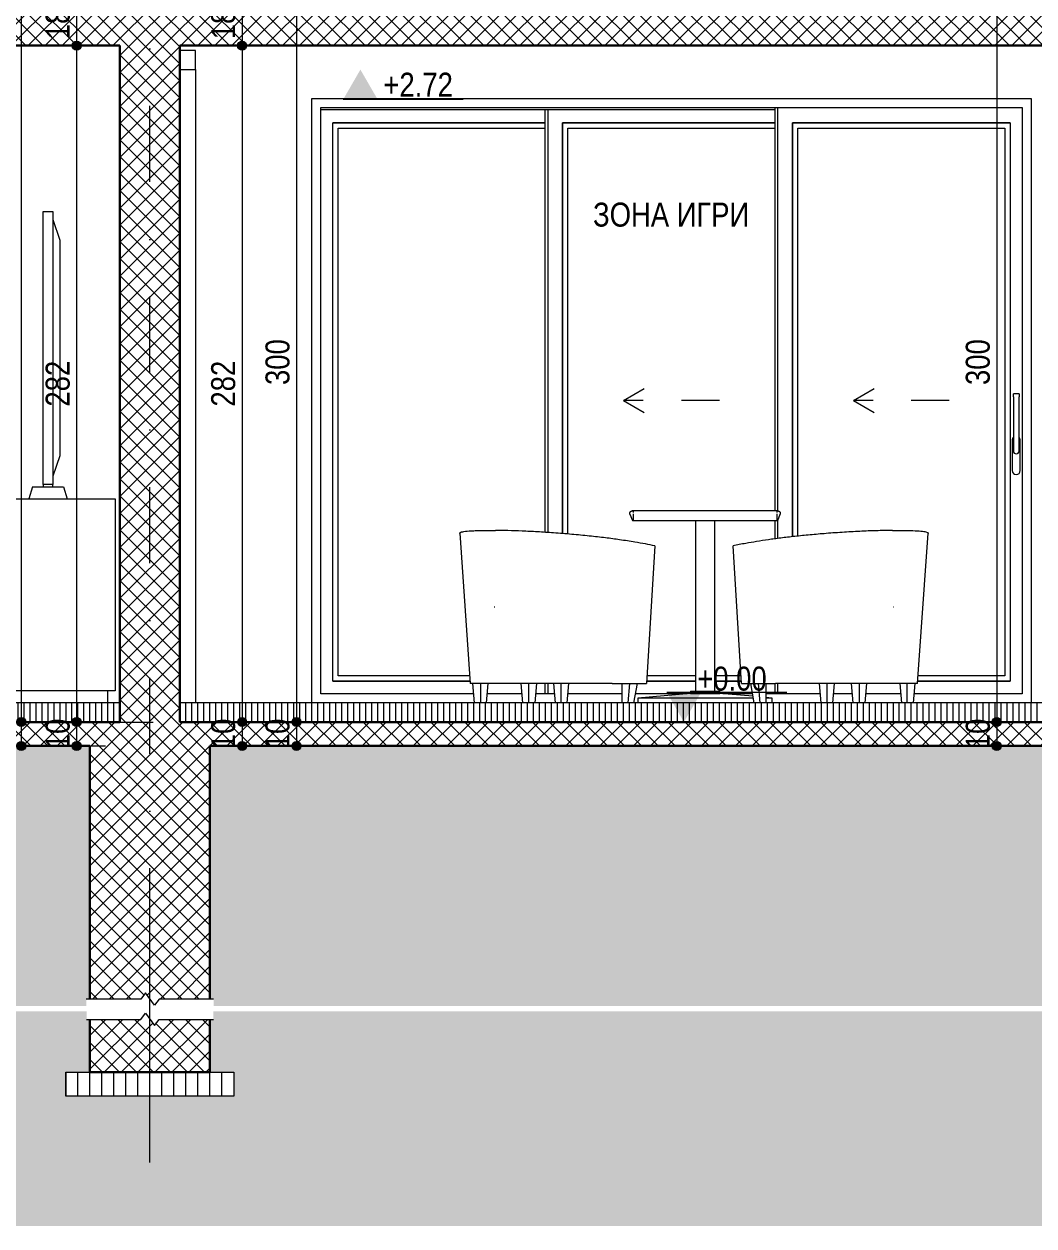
# Model space of a CAD drawing. Header units: centimetres. Extents: x 34 to 2008, y -210 to 807.
# Drawn here: x 1299 to 1720, y -210 to 291 of the extents above; entities that cross this region are included whole.
import ezdxf

# ---------------------------------------------------------------- set-up
doc = ezdxf.new("R2010")
doc.units = ezdxf.units.CM
doc.linetypes.add('Dash', pattern=[31.75, 15.875, -15.875])
doc.linetypes.add('Dash dot', pattern=[79.375, 31.75, -23.8125, 0, -23.8125])
for name, color, linetype, lineweight in [('A-ANNO-DIMS', 7, 'Continuous', 9), ('A-ANNO-DIMS-50', 7, 'Continuous', 9), ('A-ANNO-NOTE', 7, 'Continuous', 9), ('A-AREA-IDEN', 7, 'Continuous', 9), ('A-DETL-GENF', 7, 'Continuous', 9), ('A-DETL-MBND', 7, 'Continuous', 9), ('A-DOOR', 7, 'Continuous', 9), ('A-DOOR-FRAM', 7, 'Continuous', 15), ('A-FLOR-FNSH', 7, 'Continuous', 9), ('A-FLOR-LEVL', 7, 'Continuous', 9), ('A-FLOR-MCUT', 7, 'Continuous', 9), ('A-FLOR-PATT', 7, 'Continuous', 9), ('A-GLAZ', 7, 'Continuous', 5), ('A-GLAZ-HDLN', 7, 'Dash', 5), ('A-WALL', 7, 'Continuous', 9), ('A-WALL-PATT', 7, 'Continuous', 9), ('E-ELEC-EQPM', 7, 'Continuous', 9), ('G-ANNO-DIMS', 7, 'Continuous', 9), ('I-FURN', 7, 'Continuous', 9), ('S-COLS', 7, 'Continuous', 9), ('S-GRID', 7, 'Continuous', 9)]:
    doc.layers.add(name, color=color, linetype=linetype, lineweight=lineweight)
doc.layers.add('A-DETL', color=7, linetype='Continuous', lineweight=9, true_color=0x008000)
doc.styles.add('Arial Narrow', font='ARIALN.TTF', dxfattribs={"height": 10})
doc.styles.add('Arial Narrow_1', font='ARIALN.TTF', dxfattribs={"height": 10})
doc.dimstyles.new('TEC_DIM', dxfattribs={"dimscale": 30.48, "dimtxt": 10.23431, "dimasz": 0.492126, "dimexe": 0.393701, "dimexo": 0.246063, "dimgap": 0, "dimtad": 1, "dimdec": 0, "dimzin": 0, "dimdsep": 46, "dimtxsty": 'Arial Narrow', "dimblk1": 'DOTSMALL', "dimblk2": 'DOTSMALL', "dimsah": 1, "dimcen": 0.09, "dimazin": 0, "dimtfac": 1, "dimtdec": 4, "dimtix": 1, "dimtmove": 0, "dimatfit": 3, "dimfxl": 0, "dimtvp": 1, "dimtolj": 1, "dimtzin": 0, "dimarcsym": 0})
pattern_1 = [(45, (1010.481, 295.661), (-3.535534, 3.535534), []), (135, (1010.481, 295.661), (-3.535534, -3.535534), [])]
pattern_2 = [(0, (1010.481, 295.661), (19.05, 19.05), [19.05, -19.05]), (0, (1010.481, 302.805), (19.05, 19.05), [19.05, -19.05]), (0, (1010.481, 309.948), (19.05, 19.05), [19.05, -19.05]), (90, (1012.863, 312.33), (-19.05, 19.05), [19.05, -19.05]), (90, (1020.006, 312.33), (-19.05, 19.05), [19.05, -19.05]), (90, (1027.15, 312.33), (-19.05, 19.05), [19.05, -19.05])]

# ---------------------------------------------------------------- blocks, each defined once
blk = doc.blocks.new('TU SF 1 - Schiebetüre Aufgesetzt - ML - 885 x 2135-2435080-2-2')
at = {"layer": 'A-DOOR-FRAM'}
for p, q in [((1370.64, 280), (1364.14, 280)), ((1364.14, 280), (1364.14, 272)), ((1370.64, 272), (1370.64, 280)), ((1364.14, 272), (1370.64, 272))]:
    blk.add_line(p, q, dxfattribs=at)
blk = doc.blocks.new('TU SF 1 - Schiebetüre Aufgesetzt - ML - 885 x 2135-2435081-2-2')
at = {"layer": 'A-DOOR', "lineweight": 15}
blk.add_line((1370.64, 272), (1370.64, 8), dxfattribs=at)
blk = doc.blocks.new('SLIDING - TRIPLE - SL_SL_SL - 300x252-2510870-2-2')
at = {"layer": 'A-GLAZ'}
for p, q in [((1422.94, 11.8), (1422.94, 256.2)), ((1422.94, 256.2), (1715.34, 256.2)), ((1612.33, 88), (1612.33, 256.05)), ((1613.36, 256.05), (1612.33, 256.05)), ((1613.36, 256.05), (1613.36, 88)), ((1613.36, 256.05), (1613.36, 88)), ((1715.34, 256.05), (1613.36, 256.05)), ((1715.34, 256.2), (1715.34, 11.8)), ((1612.33, 255.25), (1422.94, 255.25)), ((1516.5, 79.08), (1516.5, 255.25)), ((1517.53, 255.25), (1517.53, 79.01)), ((1517.53, 255.25), (1517.53, 79.01)), ((1427.89, 17), (1427.89, 249.85)), ((1516.5, 249.85), (1427.89, 249.85)), ((1427.89, 249.85), (1516.5, 249.85)), ((1427.89, 17), (1427.89, 249.85)), ((1430.09, 247.65), (1516.5, 247.65)), ((1430.09, 19.2), (1430.09, 247.65)), ((1523.73, 249.85), (1523.73, 78.56)), ((1612.33, 249.85), (1523.73, 249.85)), ((1523.73, 78.56), (1523.73, 249.85)), ((1523.73, 249.85), (1612.33, 249.85)), ((1525.93, 78.38), (1525.93, 247.65)), ((1525.93, 247.65), (1612.33, 247.65)), ((1619.56, 249.85), (1619.56, 77.27)), ((1710.39, 249.85), (1619.56, 249.85)), ((1619.56, 77.27), (1619.56, 249.85)), ((1619.56, 249.85), (1710.39, 249.85)), ((1621.76, 77.51), (1621.76, 247.65)), ((1621.76, 247.65), (1708.19, 247.65)), ((1708.19, 247.65), (1708.19, 19.2)), ((1710.39, 249.85), (1710.39, 17)), ((1710.39, 249.85), (1710.39, 17)), ((1714.09, 136.8), (1711.69, 136.8)), ((1711.69, 136.74), (1711.69, 136.8)), ((1711.69, 135.67), (1711.69, 136.74)), ((1711.69, 135.52), (1711.69, 135.67)), ((1711.69, 135.52), (1711.69, 113)), ((1714.09, 136.8), (1714.09, 136.74)), ((1714.09, 136.74), (1714.09, 135.67)), ((1714.09, 135.67), (1714.09, 135.52)), ((1714.09, 113), (1714.09, 135.52)), ((1711.22, 117.5), (1711.22, 104.83)), ((1714.57, 104.83), (1714.57, 117.5)), ((1612.33, 76.39), (1612.33, 84)), ((1613.36, 84), (1613.36, 76.53)), ((1613.36, 84), (1613.36, 76.53)), ((1427.89, 17), (1485.14, 17)), ((1485.14, 17), (1427.89, 17)), ((1484.99, 19.2), (1430.09, 19.2)), ((1516.5, 11.8), (1516.5, 16)), ((1517.53, 16), (1517.53, 11.8)), ((1517.53, 16), (1517.53, 11.8)), ((1558.74, 17), (1579.14, 17)), ((1579.14, 17), (1558.74, 17)), ((1579.14, 19.2), (1558.87, 19.2)), ((1598.11, 19.2), (1587.14, 19.2)), ((1587.14, 17), (1598.24, 17)), ((1598.24, 17), (1587.14, 17)), ((1612.33, 11.8), (1612.33, 16)), ((1613.36, 16), (1613.36, 11.8)), ((1613.36, 16), (1613.36, 11.8)), ((1671.84, 17), (1710.39, 17)), ((1710.39, 17), (1671.84, 17)), ((1708.19, 19.2), (1671.98, 19.2)), ((1486.7, 11.8), (1422.94, 11.8)), ((1506.83, 11.8), (1492.32, 11.8)), ((1520.28, 11.8), (1512.45, 11.8)), ((1548.54, 11.8), (1525.91, 11.8)), ((1575.72, 11.8), (1554.16, 11.8)), ((1602.82, 11.8), (1590.57, 11.8)), ((1631.07, 11.8), (1608.44, 11.8)), ((1644.52, 11.8), (1636.7, 11.8)), ((1664.66, 11.8), (1650.15, 11.8)), ((1715.34, 11.8), (1670.28, 11.8))]:
    blk.add_line(p, q, dxfattribs=at)
for centre, radius, start, end in [((1712.89, 117.5), 1.68, 135.8789, 180), ((1712.89, 117.5), 1.67, 0, 44.1211), ((1712.89, 113), 1.2, 180, 360), ((1712.89, 104.83), 1.67, 180, 360)]:
    blk.add_arc(centre, radius, start, end, dxfattribs=at)
at = {"layer": 'A-GLAZ-HDLN'}
for p, q in [((1549.14, 134), (1557.8, 139)), ((1644.98, 134), (1653.64, 139)), ((1549.14, 134), (1557.8, 129)), ((1589.14, 134), (1549.14, 134)), ((1644.98, 134), (1653.64, 129)), ((1684.98, 134), (1644.98, 134))]:
    blk.add_line(p, q, dxfattribs=at)
blk = doc.blocks.new('ШКАФ - ШКАФ-2262984-2-2')
at = {"layer": 'I-FURN', "color": 253, "true_color": 0xaaaaaa}
for p, q in [((1292.14, 93), (1337.14, 93)), ((1292.14, 13), (1292.14, 93)), ((1337.14, 93), (1337.14, 13)), ((1337.14, 13), (1292.14, 13)), ((1295.14, 13), (1295.14, 8)), ((1334.14, 8), (1334.14, 13)), ((1334.14, 8), (1295.14, 8))]:
    blk.add_line(p, q, dxfattribs=at)
blk = doc.blocks.new('TV - 85 Zoll-2243002-2-2')
at = {"layer": 'E-ELEC-EQPM', "color": 253, "true_color": 0xaaaaaa}
for p, q in [((1307.14, 99), (1307.14, 212.9)), ((1307.14, 212.9), (1311.14, 212.9)), ((1311.14, 212.9), (1311.14, 99)), ((1311.14, 209.47), (1314.14, 200.9)), ((1314.14, 200.9), (1314.14, 111)), ((1314.14, 111), (1311.14, 102.43)), ((1302.64, 98), (1301.14, 93)), ((1307.14, 99), (1307.14, 98)), ((1311.14, 99), (1307.14, 99)), ((1311.14, 98), (1311.14, 99)), ((1315.64, 98), (1317.14, 93))]:
    blk.add_line(p, q, dxfattribs=at)
at = {"layer": 'E-ELEC-EQPM', "color": 253, "true_color": 0xaaaaaa, "flags": 128}
for points in [[(1302.64, 98), (1302.86, 98), (1303.51, 98), (1304.55, 98), (1305.89, 98), (1307.46, 98), (1309.14, 98)], [(1309.14, 98), (1310.83, 98), (1312.39, 98), (1313.74, 98), (1314.77, 98), (1315.42, 98), (1315.64, 98)]]:
    blk.add_lwpolyline(points, dxfattribs=at)
blk = doc.blocks.new('Furniture_Crescent_Armchair - 870x580x380mm-V38-2-2')
at = {"layer": 'I-FURN', "color": 253, "true_color": 0xaaaaaa}
blk.add_line((1671.78, 16), (1676.16, 78.72), dxfattribs=at)
blk.add_open_spline([(1676.11, 78.59), (1676.17, 78.68), (1676.18, 78.76), (1676.13, 78.84)], degree=3, dxfattribs=at)
blk = doc.blocks.new('Furniture_Table_Cafe - Furniture_Table_Cafe-V39-2-2')
at = {"layer": 'I-FURN', "color": 253, "true_color": 0xaaaaaa}
for p, q in [((1551.83, 86.64), (1552.84, 84)), ((1553.14, 88), (1553.14, 87.3)), ((1553.14, 86.85), (1553.14, 84)), ((1613.14, 87.3), (1613.14, 88)), ((1613.14, 84), (1613.14, 86.85)), ((1613.44, 84), (1614.46, 86.64)), ((1552.84, 84), (1613.44, 84)), ((1579.14, 84), (1579.14, 12.92)), ((1587.14, 12.92), (1587.14, 84)), ((1577.06, 11.92), (1555.14, 10)), ((1577.06, 12.92), (1577.06, 11.92)), ((1577.06, 12.92), (1589.23, 12.92)), ((1577.06, 11.92), (1589.23, 11.92)), ((1589.23, 11.92), (1589.23, 12.92)), ((1603.01, 10.71), (1589.23, 11.92)), ((1611.14, 10), (1608.44, 10.24)), ((1555.14, 10), (1555.14, 8)), ((1603.24, 10), (1555.14, 10)), ((1611.14, 10), (1608.49, 10)), ((1611.14, 8), (1611.14, 10))]:
    blk.add_line(p, q, dxfattribs=at)
at = {"layer": 'I-FURN', "color": 253, "true_color": 0xaaaaaa, "flags": 128}
for points in [[(1551.83, 86.64), (1551.82, 86.68), (1551.8, 86.72), (1551.79, 86.76), (1551.78, 86.79), (1551.78, 86.83), (1551.77, 86.87), (1551.77, 86.91), (1551.76, 86.95), (1551.76, 86.99), (1551.76, 87.03), (1551.77, 87.07), (1551.77, 87.11), (1551.77, 87.15), (1551.78, 87.19), (1551.79, 87.23), (1551.8, 87.27), (1551.81, 87.31), (1551.82, 87.35), (1551.84, 87.38), (1551.86, 87.42), (1551.87, 87.46), (1551.89, 87.49), (1551.91, 87.53), (1551.93, 87.56), (1551.96, 87.59), (1551.98, 87.62), (1552.01, 87.65), (1552.03, 87.68), (1552.06, 87.71), (1552.09, 87.74), (1552.12, 87.77), (1552.15, 87.79), (1552.18, 87.82), (1552.22, 87.84), (1552.25, 87.86), (1552.29, 87.88), (1552.32, 87.9), (1552.36, 87.91), (1552.39, 87.93), (1552.43, 87.94), (1552.47, 87.96), (1552.51, 87.97), (1552.55, 87.98), (1552.59, 87.98), (1552.63, 87.99), (1552.67, 88), (1552.71, 88), (1552.75, 88), (1552.76, 88)], [(1613.52, 88), (1613.5, 88), (1613.43, 88), (1613.31, 88), (1613.14, 88), (1612.92, 88), (1612.65, 88), (1612.34, 88), (1611.98, 88), (1611.58, 88), (1611.13, 88), (1610.63, 88), (1610.09, 88), (1609.51, 88), (1608.88, 88), (1608.22, 88), (1607.51, 88), (1606.77, 88), (1605.98, 88), (1605.16, 88), (1604.31, 88), (1603.42, 88), (1602.5, 88), (1601.55, 88), (1600.57, 88), (1599.56, 88), (1598.52, 88), (1597.46, 88), (1596.38, 88), (1595.28, 88), (1594.15, 88), (1593.01, 88), (1591.85, 88), (1590.68, 88), (1589.5, 88), (1588.31, 88), (1587.11, 88), (1585.9, 88), (1584.69, 88), (1583.47, 88), (1582.26, 88), (1581.04, 88), (1579.83, 88), (1578.63, 88), (1577.43, 88), (1576.24, 88), (1575.06, 88), (1573.9, 88), (1572.75, 88), (1571.62, 88), (1570.5, 88), (1569.41, 88), (1568.33, 88), (1567.28, 88), (1566.26, 88), (1565.26, 88), (1564.3, 88), (1563.36, 88), (1562.45, 88), (1561.58, 88), (1560.74, 88), (1559.94, 88), (1559.17, 88), (1558.45, 88), (1557.76, 88), (1557.11, 88), (1556.51, 88), (1555.94, 88), (1555.42, 88), (1554.95, 88), (1554.52, 88), (1554.13, 88), (1553.8, 88), (1553.51, 88), (1553.26, 88), (1553.07, 88), (1552.92, 88), (1552.82, 88), (1552.77, 88), (1552.76, 88)], [(1552.76, 88), (1552.79, 88), (1552.86, 88), (1552.98, 88), (1553.15, 88)], [(1613.11, 88), (1613.22, 88), (1613.37, 88), (1613.47, 88), (1613.52, 88), (1613.52, 88)], [(1613.52, 88), (1613.56, 88), (1613.6, 88), (1613.64, 87.99), (1613.68, 87.99), (1613.72, 87.98), (1613.76, 87.97), (1613.8, 87.96), (1613.84, 87.95), (1613.88, 87.94), (1613.91, 87.92), (1613.95, 87.9), (1613.99, 87.89), (1614.02, 87.87), (1614.06, 87.85), (1614.09, 87.83), (1614.12, 87.8), (1614.15, 87.78), (1614.18, 87.75), (1614.21, 87.72), (1614.24, 87.7), (1614.27, 87.67), (1614.29, 87.64), (1614.32, 87.61), (1614.34, 87.57), (1614.37, 87.54), (1614.39, 87.51), (1614.41, 87.47), (1614.42, 87.44), (1614.44, 87.4), (1614.46, 87.36), (1614.47, 87.32), (1614.48, 87.29), (1614.49, 87.25), (1614.5, 87.21), (1614.51, 87.17), (1614.52, 87.13), (1614.52, 87.09), (1614.52, 87.05), (1614.52, 87.01), (1614.52, 86.97), (1614.52, 86.93), (1614.52, 86.89), (1614.51, 86.85), (1614.51, 86.81), (1614.5, 86.77), (1614.49, 86.73), (1614.48, 86.7), (1614.46, 86.66), (1614.46, 86.64)]]:
    blk.add_lwpolyline(points, dxfattribs=at)
blk = doc.blocks.new('Furniture_Crescent_Armchair - 870x580x380mm-V40-2-2')
at = {"layer": 'I-FURN', "color": 253, "true_color": 0xaaaaaa}
blk.add_line((1480.82, 78.72), (1485.2, 16), dxfattribs=at)
blk.add_open_spline([(1480.85, 78.84), (1480.8, 78.76), (1480.81, 78.68), (1480.86, 78.59)], degree=3, dxfattribs=at)
blk = doc.blocks.new('Furniture_Crescent_Armchair - 870x580x380mm-V41-2-2')
at = {"layer": 'I-FURN', "color": 253, "true_color": 0xaaaaaa}
for p, q in [((1661.25, 79.85), (1665.5, 79.85)), ((1671.78, 16), (1676.16, 78.72)), ((1598.3, 16), (1594.84, 73.47)), ((1598.3, 16), (1612.53, 16)), ((1602.08, 16), (1603.49, 8)), ((1605.26, 16), (1605.97, 8)), ((1608.44, 16), (1608.44, 8)), ((1658.1, 16), (1612.53, 16)), ((1630.7, 16), (1631.41, 8)), ((1633.88, 16), (1633.88, 8)), ((1636.36, 8), (1637.07, 16)), ((1644.86, 8), (1644.15, 16)), ((1647.33, 16), (1647.33, 8)), ((1650.52, 16), (1649.81, 8)), ((1662.34, 16), (1658.1, 16)), ((1671.78, 16), (1662.34, 16)), ((1664.29, 16), (1665, 8)), ((1667.47, 8), (1667.47, 16)), ((1670.65, 16), (1669.95, 8))]:
    blk.add_line(p, q, dxfattribs=at)
at = {"layer": 'I-FURN', "color": 253, "true_color": 0xaaaaaa, "flags": 128}
blk.add_lwpolyline([(1661.56, 48), (1661.66, 48), (1661.76, 47.99)], dxfattribs=at)
at = {"layer": 'I-FURN', "color": 253, "true_color": 0xaaaaaa}
for points, knots in [([(1609.56, 76), (1607.85, 75.74), (1604.57, 75.23), (1599.56, 74.38), (1596.47, 73.8), (1594.84, 73.47)], [-1, -1, -1, -1, -0.7, -0.4, 0, 0, 0, 0]), ([(1661.25, 79.85), (1660.35, 79.85), (1658.47, 79.84), (1654.34, 79.76), (1648.65, 79.55), (1641.25, 79.15), (1633.9, 78.63), (1626.9, 78.03), (1620.49, 77.39), (1615.58, 76.82), (1612, 76.35), (1610.36, 76.12), (1609.56, 76)], [-1, -1, -1, -1, -0.933824, -0.867647, -0.735294, -0.602941, -0.470588, -0.352941, -0.235294, -0.117647, -0.058824, 0, 0, 0, 0]), ([(1665.5, 79.85), (1666.3, 79.85), (1667.82, 79.84), (1670.54, 79.78), (1673.29, 79.61), (1675.43, 79.29), (1676.19, 78.93), (1676.17, 78.68), (1676.11, 78.59)], [0, 0, 0, 0, 0.0588235, 0.1176471, 0.2352941, 0.3529412, 0.4705882, 0.5294118, 0.5294118, 0.5294118, 0.5294118])]:
    blk.add_open_spline(points, degree=3, knots=knots, dxfattribs=at)
blk = doc.blocks.new('Furniture_Crescent_Armchair - 870x580x380mm-V42-2-2')
at = {"layer": 'I-FURN', "color": 253, "true_color": 0xaaaaaa}
for p, q in [((1480.82, 78.72), (1485.2, 16)), ((1491.48, 79.85), (1495.72, 79.85)), ((1562.14, 73.47), (1558.68, 16)), ((1494.64, 16), (1485.2, 16)), ((1487.03, 8), (1486.32, 16)), ((1489.51, 16), (1489.51, 8)), ((1491.98, 8), (1492.69, 16)), ((1498.88, 16), (1494.64, 16)), ((1544.45, 16), (1498.88, 16)), ((1507.17, 8), (1506.46, 16)), ((1509.64, 8), (1509.64, 16)), ((1512.83, 16), (1512.12, 8)), ((1519.91, 16), (1520.62, 8)), ((1523.09, 8), (1523.09, 16)), ((1525.57, 8), (1526.28, 16)), ((1544.45, 16), (1558.68, 16)), ((1548.54, 8), (1548.54, 16)), ((1551.01, 8), (1551.72, 16)), ((1553.48, 8), (1554.9, 16))]:
    blk.add_line(p, q, dxfattribs=at)
at = {"layer": 'I-FURN', "color": 253, "true_color": 0xaaaaaa, "flags": 128}
blk.add_lwpolyline([(1495.23, 47.99), (1495.33, 48), (1495.42, 48)], dxfattribs=at)
at = {"layer": 'I-FURN', "color": 253, "true_color": 0xaaaaaa}
for points, knots in [([(1480.86, 78.59), (1480.73, 78.79), (1481, 79.15), (1482.99, 79.55), (1485.89, 79.76), (1488.88, 79.84), (1490.58, 79.85), (1491.48, 79.85)], [0.4705882, 0.4705882, 0.4705882, 0.4705882, 0.6029412, 0.7352941, 0.8676471, 0.9338235, 1, 1, 1, 1]), ([(1547.41, 76), (1546.52, 76.13), (1544.66, 76.4), (1540.59, 76.92), (1534.95, 77.56), (1527.59, 78.26), (1520.24, 78.84), (1513.23, 79.29), (1506.77, 79.61), (1501.81, 79.78), (1498.19, 79.84), (1496.53, 79.85), (1495.72, 79.85)], [-1, -1, -1, -1, -0.933824, -0.867647, -0.735294, -0.602941, -0.470588, -0.352941, -0.235294, -0.117647, -0.058824, 0, 0, 0, 0]), ([(1562.14, 73.47), (1560.92, 73.72), (1558.32, 74.22), (1553.47, 75.06), (1549.7, 75.66), (1547.41, 76)], [-1, -1, -1, -1, -0.7, -0.4, 0, 0, 0, 0])]:
    blk.add_open_spline(points, degree=3, knots=knots, dxfattribs=at)
blk = doc.blocks.new('TEC-BREAKLINE - M_Break Line-2501478-2-2')
at = {"layer": 'A-DETL-GENF'}
for p, q in [((247.24, -112.96), (245.33, -115.5)), ((251.05, -118.04), (247.24, -112.96)), ((245.33, -115.5), (222.59, -115.5)), ((252.95, -115.5), (251.05, -118.04)), ((275.66, -115.5), (252.95, -115.5))]:
    blk.add_line(p, q, dxfattribs=at)
blk = doc.blocks.new('TEC-BREAKLINE - M_Break Line-2501570-2-2')
at = {"layer": 'A-DETL-GENF'}
for p, q in [((222.75, -123.98), (245.33, -123.98)), ((245.33, -123.98), (247.24, -121.44)), ((247.24, -121.44), (251.05, -126.52)), ((251.05, -126.52), (252.95, -123.98)), ((252.95, -123.98), (275.62, -123.98))]:
    blk.add_line(p, q, dxfattribs=at)
blk = doc.blocks.new('Spot Elevations - ELEVATION_PROJECT-150941-2-2')
at = {"layer": 'A-ANNO-NOTE'}
blk.add_hatch(color=256, dxfattribs=at).paths.add_polyline_path([(1558.35, 312.39), (1572.66, 312.39), (1565.5, 300)])
blk.add_line((1558.35, 312.39), (1608.35, 312.39), dxfattribs=at)
blk = doc.blocks.new('DIMBLOCK89-2-2')
at = {"layer": 'A-ANNO-DIMS-50', "transparency": 16777216}
h = blk.add_hatch(color=256, dxfattribs=at)
edge = h.paths.add_edge_path()
edge.add_arc((1321.08, 300), 1.88, 0, 360)
h = blk.add_hatch(color=256, dxfattribs=at)
edge = h.paths.add_edge_path()
edge.add_arc((1321.08, 282), 1.88, 0, 360)
for p, q in [((1316.24, 300), (1333.08, 300)), ((1321.08, 300), (1316.24, 300)), ((1321.08, 300), (1321.08, 282)), ((1316.24, 282), (1333.08, 282)), ((1321.08, 282), (1316.24, 282))]:
    blk.add_line(p, q, dxfattribs=at)
for centre in [(1321.08, 300), (1321.08, 282)]:
    blk.add_circle(centre, 1.88, dxfattribs=at)
at = {"layer": 'A-ANNO-DIMS-50', "color": 0, "transparency": 16777216, "insert": (1308.16, 284.66), "char_height": 10, "width": 15.2053, "attachment_point": 1, "rotation": 90, "line_spacing_factor": 0.974696, "style": 'Arial Narrow'}
blk.add_mtext('18', dxfattribs=at)
blk = doc.blocks.new('_DotSmall')
at = {"color": 0, "linetype": 'ByBlock', "const_width": 0.5}
blk.add_lwpolyline([(-0.0625, 0, 1), (0.0625, 0, 1)], format="xyb", close=True, dxfattribs=at)
blk = doc.blocks.new('DIMBLOCK90-2-2')
at = {"layer": 'A-ANNO-DIMS-50', "transparency": 16777216}
h = blk.add_hatch(color=256, dxfattribs=at)
edge = h.paths.add_edge_path()
edge.add_arc((1321.08, 282), 1.88, 0, 360)
h = blk.add_hatch(color=256, dxfattribs=at)
edge = h.paths.add_edge_path()
edge.add_arc((1321.08, 0), 1.87, 0, 360)
for p, q in [((1316.24, 282), (1333.08, 282)), ((1321.08, 282), (1316.24, 282)), ((1321.08, 282), (1321.08, 0)), ((1316.24, 0), (1333.08, 0)), ((1321.08, 0), (1316.24, 0))]:
    blk.add_line(p, q, dxfattribs=at)
for centre, radius in [((1321.08, 282), 1.88), ((1321.08, 0), 1.87)]:
    blk.add_circle(centre, radius, dxfattribs=at)
at = {"layer": 'A-ANNO-DIMS-50', "color": 0, "transparency": 16777216, "insert": (1308.16, 131.5), "char_height": 10, "width": 22.8079, "attachment_point": 1, "rotation": 90, "line_spacing_factor": 0.974696, "style": 'Arial Narrow'}
blk.add_mtext('282', dxfattribs=at)
blk = doc.blocks.new('DIMBLOCK91-2-2')
at = {"layer": 'A-ANNO-DIMS-50', "transparency": 16777216}
h = blk.add_hatch(color=256, dxfattribs=at)
edge = h.paths.add_edge_path()
edge.add_arc((1321.08, 0), 1.87, 0, 360)
h = blk.add_hatch(color=256, dxfattribs=at)
edge = h.paths.add_edge_path()
edge.add_arc((1321.08, -10), 1.87, 0, 360)
for p, q in [((1316.24, 0), (1333.08, 0)), ((1321.08, 0), (1316.24, 0)), ((1321.08, 0), (1321.08, -10)), ((1316.24, -10), (1333.08, -10)), ((1321.08, -10), (1316.24, -10))]:
    blk.add_line(p, q, dxfattribs=at)
for centre in [(1321.08, 0), (1321.08, -10)]:
    blk.add_circle(centre, 1.87, dxfattribs=at)
at = {"layer": 'A-ANNO-DIMS-50', "color": 0, "transparency": 16777216, "insert": (1308.16, -11.34), "char_height": 10, "width": 15.2053, "attachment_point": 1, "rotation": 90, "line_spacing_factor": 0.974696, "style": 'Arial Narrow'}
blk.add_mtext('10', dxfattribs=at)
blk = doc.blocks.new('DIMBLOCK93-2-2')
at = {"layer": 'A-ANNO-DIMS-50', "transparency": 16777216}
h = blk.add_hatch(color=256, dxfattribs=at)
edge = h.paths.add_edge_path()
edge.add_arc((1297.98, 300), 1.88, 0, 360)
h = blk.add_hatch(color=256, dxfattribs=at)
edge = h.paths.add_edge_path()
edge.add_arc((1297.98, 0), 1.87, 0, 360)
for p, q in [((1293.13, 300), (1309.98, 300)), ((1297.98, 300), (1293.13, 300)), ((1297.98, 300), (1297.98, 0)), ((1293.13, 0), (1309.98, 0)), ((1297.98, 0), (1293.13, 0))]:
    blk.add_line(p, q, dxfattribs=at)
for centre, radius in [((1297.98, 300), 1.88), ((1297.98, 0), 1.87)]:
    blk.add_circle(centre, radius, dxfattribs=at)
at = {"layer": 'A-ANNO-DIMS-50', "color": 0, "transparency": 16777216, "insert": (1285.05, 140.5), "char_height": 10, "width": 22.8079, "attachment_point": 1, "rotation": 90, "line_spacing_factor": 0.974696, "style": 'Arial Narrow'}
blk.add_mtext('300', dxfattribs=at)
blk = doc.blocks.new('DIMBLOCK94-2-2')
at = {"layer": 'A-ANNO-DIMS-50', "transparency": 16777216}
h = blk.add_hatch(color=256, dxfattribs=at)
edge = h.paths.add_edge_path()
edge.add_arc((1297.98, 0), 1.87, 0, 360)
h = blk.add_hatch(color=256, dxfattribs=at)
edge = h.paths.add_edge_path()
edge.add_arc((1297.98, -10), 1.87, 0, 360)
for p, q in [((1293.13, 0), (1309.98, 0)), ((1297.98, 0), (1293.13, 0)), ((1297.98, 0), (1297.98, -10)), ((1293.13, -10), (1309.98, -10)), ((1297.98, -10), (1293.13, -10))]:
    blk.add_line(p, q, dxfattribs=at)
for centre in [(1297.98, 0), (1297.98, -10)]:
    blk.add_circle(centre, 1.87, dxfattribs=at)
at = {"layer": 'A-ANNO-DIMS-50', "color": 0, "transparency": 16777216, "insert": (1285.05, -11.34), "char_height": 10, "width": 15.2053, "attachment_point": 1, "rotation": 90, "line_spacing_factor": 0.974696, "style": 'Arial Narrow'}
blk.add_mtext('10', dxfattribs=at)
blk = doc.blocks.new('DIMBLOCK96-2-2')
at = {"layer": 'A-ANNO-DIMS-50', "transparency": 16777216}
h = blk.add_hatch(color=256, dxfattribs=at)
edge = h.paths.add_edge_path()
edge.add_arc((1390.1, 300), 1.88, 0, 360)
h = blk.add_hatch(color=256, dxfattribs=at)
edge = h.paths.add_edge_path()
edge.add_arc((1390.1, 282), 1.88, 0, 360)
for p, q in [((1385.26, 300), (1402.1, 300)), ((1390.1, 300), (1385.26, 300)), ((1390.1, 300), (1390.1, 282)), ((1385.26, 282), (1402.1, 282)), ((1390.1, 282), (1385.26, 282))]:
    blk.add_line(p, q, dxfattribs=at)
for centre in [(1390.1, 300), (1390.1, 282)]:
    blk.add_circle(centre, 1.88, dxfattribs=at)
at = {"layer": 'A-ANNO-DIMS-50', "color": 0, "transparency": 16777216, "insert": (1377.18, 284.66), "char_height": 10, "width": 15.2053, "attachment_point": 1, "rotation": 90, "line_spacing_factor": 0.974696, "style": 'Arial Narrow'}
blk.add_mtext('18', dxfattribs=at)
blk = doc.blocks.new('DIMBLOCK97-2-2')
at = {"layer": 'A-ANNO-DIMS-50', "transparency": 16777216}
h = blk.add_hatch(color=256, dxfattribs=at)
edge = h.paths.add_edge_path()
edge.add_arc((1390.1, 282), 1.88, 0, 360)
h = blk.add_hatch(color=256, dxfattribs=at)
edge = h.paths.add_edge_path()
edge.add_arc((1390.1, 0), 1.87, 0, 360)
for p, q in [((1385.26, 282), (1402.1, 282)), ((1390.1, 282), (1385.26, 282)), ((1390.1, 282), (1390.1, 0)), ((1385.26, 0), (1402.1, 0)), ((1390.1, 0), (1385.26, 0))]:
    blk.add_line(p, q, dxfattribs=at)
for centre, radius in [((1390.1, 282), 1.88), ((1390.1, 0), 1.87)]:
    blk.add_circle(centre, radius, dxfattribs=at)
at = {"layer": 'A-ANNO-DIMS-50', "color": 0, "transparency": 16777216, "insert": (1377.18, 131.5), "char_height": 10, "width": 22.8079, "attachment_point": 1, "rotation": 90, "line_spacing_factor": 0.974696, "style": 'Arial Narrow'}
blk.add_mtext('282', dxfattribs=at)
blk = doc.blocks.new('DIMBLOCK98-2-2')
at = {"layer": 'A-ANNO-DIMS-50', "transparency": 16777216}
h = blk.add_hatch(color=256, dxfattribs=at)
edge = h.paths.add_edge_path()
edge.add_arc((1390.1, 0), 1.87, 0, 360)
h = blk.add_hatch(color=256, dxfattribs=at)
edge = h.paths.add_edge_path()
edge.add_arc((1390.1, -10), 1.87, 0, 360)
for p, q in [((1385.26, 0), (1402.1, 0)), ((1390.1, 0), (1385.26, 0)), ((1390.1, 0), (1390.1, -10)), ((1385.26, -10), (1402.1, -10)), ((1390.1, -10), (1385.26, -10))]:
    blk.add_line(p, q, dxfattribs=at)
for centre in [(1390.1, 0), (1390.1, -10)]:
    blk.add_circle(centre, 1.87, dxfattribs=at)
at = {"layer": 'A-ANNO-DIMS-50', "color": 0, "transparency": 16777216, "insert": (1377.18, -11.34), "char_height": 10, "width": 15.2053, "attachment_point": 1, "rotation": 90, "line_spacing_factor": 0.974696, "style": 'Arial Narrow'}
blk.add_mtext('10', dxfattribs=at)
blk = doc.blocks.new('DIMBLOCK100-2-2')
at = {"layer": 'A-ANNO-DIMS-50', "transparency": 16777216}
h = blk.add_hatch(color=256, dxfattribs=at)
edge = h.paths.add_edge_path()
edge.add_arc((1412.76, 300), 1.88, 0, 360)
h = blk.add_hatch(color=256, dxfattribs=at)
edge = h.paths.add_edge_path()
edge.add_arc((1412.76, 0), 1.87, 0, 360)
for p, q in [((1407.91, 300), (1424.76, 300)), ((1412.76, 300), (1407.91, 300)), ((1412.76, 300), (1412.76, 0)), ((1407.91, 0), (1424.76, 0)), ((1412.76, 0), (1407.91, 0))]:
    blk.add_line(p, q, dxfattribs=at)
for centre, radius in [((1412.76, 300), 1.88), ((1412.76, 0), 1.87)]:
    blk.add_circle(centre, radius, dxfattribs=at)
at = {"layer": 'A-ANNO-DIMS-50', "color": 0, "transparency": 16777216, "insert": (1399.83, 140.5), "char_height": 10, "width": 22.8079, "attachment_point": 1, "rotation": 90, "line_spacing_factor": 0.974696, "style": 'Arial Narrow'}
blk.add_mtext('300', dxfattribs=at)
blk = doc.blocks.new('DIMBLOCK101-2-2')
at = {"layer": 'A-ANNO-DIMS-50', "transparency": 16777216}
h = blk.add_hatch(color=256, dxfattribs=at)
edge = h.paths.add_edge_path()
edge.add_arc((1412.76, 0), 1.87, 0, 360)
h = blk.add_hatch(color=256, dxfattribs=at)
edge = h.paths.add_edge_path()
edge.add_arc((1412.76, -10), 1.87, 0, 360)
for p, q in [((1407.91, 0), (1424.76, 0)), ((1412.76, 0), (1407.91, 0)), ((1412.76, 0), (1412.76, -10)), ((1407.91, -10), (1424.76, -10)), ((1412.76, -10), (1407.91, -10))]:
    blk.add_line(p, q, dxfattribs=at)
for centre in [(1412.76, 0), (1412.76, -10)]:
    blk.add_circle(centre, 1.87, dxfattribs=at)
at = {"layer": 'A-ANNO-DIMS-50', "color": 0, "transparency": 16777216, "insert": (1399.83, -11.34), "char_height": 10, "width": 15.2053, "attachment_point": 1, "rotation": 90, "line_spacing_factor": 0.974696, "style": 'Arial Narrow'}
blk.add_mtext('10', dxfattribs=at)
blk = doc.blocks.new('DIMBLOCK109-2-2')
at = {"layer": 'A-ANNO-DIMS-50', "transparency": 16777216}
h = blk.add_hatch(color=256, dxfattribs=at)
edge = h.paths.add_edge_path()
edge.add_arc((1704.77, 300), 1.88, 0, 360)
h = blk.add_hatch(color=256, dxfattribs=at)
edge = h.paths.add_edge_path()
edge.add_arc((1704.77, 0), 1.87, 0, 360)
for p, q in [((1699.93, 300), (1716.77, 300)), ((1704.77, 300), (1699.93, 300)), ((1704.77, 300), (1704.77, 0)), ((1699.93, 0), (1716.77, 0)), ((1704.77, 0), (1699.93, 0))]:
    blk.add_line(p, q, dxfattribs=at)
for centre, radius in [((1704.77, 300), 1.88), ((1704.77, 0), 1.87)]:
    blk.add_circle(centre, radius, dxfattribs=at)
at = {"layer": 'A-ANNO-DIMS-50', "color": 0, "transparency": 16777216, "insert": (1691.85, 140.5), "char_height": 10, "width": 22.8079, "attachment_point": 1, "rotation": 90, "line_spacing_factor": 0.974696, "style": 'Arial Narrow'}
blk.add_mtext('300', dxfattribs=at)
blk = doc.blocks.new('DIMBLOCK110-2-2')
at = {"layer": 'A-ANNO-DIMS-50', "transparency": 16777216}
h = blk.add_hatch(color=256, dxfattribs=at)
edge = h.paths.add_edge_path()
edge.add_arc((1704.77, 0), 1.87, 0, 360)
h = blk.add_hatch(color=256, dxfattribs=at)
edge = h.paths.add_edge_path()
edge.add_arc((1704.77, -10), 1.87, 0, 360)
for p, q in [((1699.93, 0), (1716.77, 0)), ((1704.77, 0), (1699.93, 0)), ((1704.77, 0), (1704.77, -10)), ((1699.93, -10), (1716.77, -10)), ((1704.77, -10), (1699.93, -10))]:
    blk.add_line(p, q, dxfattribs=at)
for centre in [(1704.77, 0), (1704.77, -10)]:
    blk.add_circle(centre, 1.87, dxfattribs=at)
at = {"layer": 'A-ANNO-DIMS-50', "color": 0, "transparency": 16777216, "insert": (1691.85, -11.34), "char_height": 10, "width": 15.2053, "attachment_point": 1, "rotation": 90, "line_spacing_factor": 0.974696, "style": 'Arial Narrow'}
blk.add_mtext('10', dxfattribs=at)
blk = doc.blocks.new('Spot Elevations - ELEVATION_PROJECT-V45-2-2')
at = {"layer": 'A-ANNO-NOTE'}
blk.add_hatch(color=256, dxfattribs=at).paths.add_polyline_path([(339.03, 244.61), (353.34, 244.61), (346.18, 257)])
blk.add_line((339.03, 244.61), (389.03, 244.61), dxfattribs=at)

msp = doc.modelspace()

# ---------------------------------------------------------------- hatches: boundary and pattern name
at = {"layer": 'A-DETL-GENF'}
h = msp.add_hatch(dxfattribs=at)
h.set_pattern_fill('FP2_22', color=256, style=0, pattern_type=2)
h.set_pattern_definition(pattern_2)
h.paths.add_polyline_path([(955.31, -118.37), (1325.09, -118.37), (1325.09, -115.5), (1326.64, -115.5), (1326.64, -10), (734.14, -10), (734.14, -115.5), (735.66, -115.5), (735.66, -118.37), (897.96, -118.37)])
h.paths.add_polyline_path([(157.76, -118.37), (222.59, -118.37), (222.59, -115.5), (224.14, -115.5), (224.14, -100), (209.14, -100), (209.14, -30), (34.39, -30), (34.39, -118.37)])
h.paths.add_polyline_path([(2008.26, -118.37), (2008.26, -30), (1799.14, -30), (1799.14, -100), (1784.14, -100), (1784.14, -115.5), (1785.66, -115.5), (1785.66, -118.37), (1884.9, -118.37)])
h.paths.add_polyline_path([(275.66, -118.37), (682.59, -118.37), (682.59, -115.5), (684.14, -115.5), (684.14, -10), (274.14, -10), (274.14, -115.5), (275.66, -115.5), (275.66, -118.04)])
h.paths.add_polyline_path([(1727.77, -118.37), (1732.59, -118.37), (1732.59, -115.5), (1734.14, -115.5), (1734.14, -10), (1376.64, -10), (1376.64, -115.5), (1378.16, -115.5), (1378.16, -118.37), (1638.16, -118.37)])
h = msp.add_hatch(dxfattribs=at)
h.set_pattern_fill('FP2_22', color=256, style=0, pattern_type=2)
h.set_pattern_definition(pattern_2)
h.paths.add_polyline_path([(34.39, -210.11), (2008.26, -210.11), (2008.26, -120.58), (1785.62, -120.58), (1785.62, -123.98), (1784.14, -123.98), (1784.14, -145.98), (1794.14, -145.98), (1794.14, -155.98), (1724.14, -155.98), (1724.14, -145.98), (1734.14, -145.98), (1734.14, -123.98), (1732.75, -123.98), (1732.75, -120.58), (1378.12, -120.58), (1378.12, -123.98), (1376.64, -123.98), (1376.64, -145.98), (1386.64, -145.98), (1386.64, -155.98), (1316.64, -155.98), (1316.64, -145.98), (1326.64, -145.98), (1326.64, -123.98), (1325.25, -123.98), (1325.25, -120.58), (735.62, -120.58), (735.62, -123.98), (734.14, -123.98), (734.14, -145.98), (744.14, -145.98), (744.14, -155.98), (674.14, -155.98), (674.14, -145.98), (684.14, -145.98), (684.14, -123.98), (682.75, -123.98), (682.75, -120.58), (275.62, -120.58), (275.62, -123.98), (274.14, -123.98), (274.14, -145.98), (284.14, -145.98), (284.14, -155.98), (214.14, -155.98), (214.14, -145.98), (224.14, -145.98), (224.14, -123.98), (222.75, -123.98), (222.75, -120.58), (34.39, -120.58), (34.39, -193.66)])
at = {"layer": 'A-FLOR-PATT'}
h = msp.add_hatch(dxfattribs=at)
h.set_pattern_fill('FP2_21', color=256, style=0, pattern_type=2)
h.set_pattern_definition(pattern_1)
h.paths.add_polyline_path([(1021.33, 282), (1784.14, 282), (1784.14, 300), (144.14, 300), (144.14, 282), (1005.91, 282)])
at = {"layer": 'A-FLOR-PATT', "true_color": 0x787878}
h = msp.add_hatch(dxfattribs=at)
h.set_pattern_fill('FP2_16', color=8, angle=-180, style=0, pattern_type=2)
h.set_pattern_definition([(270, (1004.143, 8), (2.5, 2e-16), [])])
h.paths.add_polyline_path([(249.14, 0), (684.14, 0), (684.14, 8), (249.14, 8)])
h.paths.add_polyline_path([(1784.14, 0), (1784.14, 8), (1364.14, 8), (1364.14, 0), (1776.95, 0)])
h.paths.add_polyline_path([(709.14, 0), (1339.14, 0), (1339.14, 8), (709.14, 8)])
at = {"layer": 'A-FLOR-PATT'}
h = msp.add_hatch(dxfattribs=at)
h.set_pattern_fill('FP2_21', color=256, style=0, pattern_type=2)
h.set_pattern_definition(pattern_1)
h.paths.add_polyline_path([(274.14, -10), (1784.14, -10), (1784.14, 0), (224.14, 0), (224.14, -10)])
at = {"layer": 'A-FLOR-PATT', "true_color": 0x787878}
h = msp.add_hatch(dxfattribs=at)
h.set_pattern_fill('FP2_23', color=8, angle=-180, style=0, pattern_type=2)
h.set_pattern_definition([(270, (1006.643, -180), (5, 3e-16), [])])
h.paths.add_polyline_path([(1734.14, -155.98), (1794.14, -155.98), (1794.14, -145.98), (1724.14, -145.98), (1724.14, -155.98)])
h.paths.add_polyline_path([(214.77, -155.98), (284.14, -155.98), (284.14, -145.98), (214.14, -145.98), (214.14, -155.98)])
h.paths.add_polyline_path([(1326.64, -155.98), (1386.64, -155.98), (1386.64, -145.98), (1316.64, -145.98), (1316.64, -155.98)])
h.paths.add_polyline_path([(744.14, -155.98), (744.14, -145.98), (674.14, -145.98), (674.14, -155.98), (684.14, -155.98)])
at = {"layer": 'A-WALL-PATT'}
h = msp.add_hatch(dxfattribs=at)
h.set_pattern_fill('FP2_21', color=256, style=0, pattern_type=2)
h.set_pattern_definition(pattern_1)
h.paths.add_polyline_path([(1353.55, -118.04), (1355.45, -115.5), (1376.64, -115.5), (1376.64, -10), (1326.64, -10), (1326.64, -115.5), (1347.83, -115.5), (1349.74, -112.96), (1351.64, -115.5)])
h = msp.add_hatch(dxfattribs=at)
h.set_pattern_fill('FP2_21', color=256, style=0, pattern_type=2)
h.set_pattern_definition(pattern_1)
h.paths.add_polyline_path([(1326.64, -145.98), (1376.64, -145.98), (1376.64, -123.98), (1355.45, -123.98), (1353.55, -126.52), (1349.74, -121.44), (1347.83, -123.98), (1326.64, -123.98)])
at = {"layer": 'S-COLS'}
h = msp.add_hatch(dxfattribs=at)
h.set_pattern_fill('FP2_21', color=256, style=0, pattern_type=2)
h.set_pattern_definition(pattern_1)
h.paths.add_polyline_path([(1364.14, 0), (1364.14, 282), (1339.14, 282), (1339.14, 0)])

# ---------------------------------------------------------------- linework, layer by layer
at = {"layer": 'A-DETL', "color": 7, "lineweight": 30}
for p, q in [((1339.14, 282), (1339.14, 8)), ((1364.14, 8), (1364.14, 282)), ((1339.14, 8), (1339.14, 0)), ((1364.14, 0), (1364.14, 8)), ((1326.64, -10), (734.14, -10)), ((1326.64, -115.5), (1326.64, -10)), ((1734.14, -10), (1376.64, -10)), ((1376.64, -10), (1376.64, -115.5)), ((1326.64, -145.98), (1326.64, -123.98)), ((1376.64, -123.98), (1376.64, -145.98)), ((1326.64, -145.98), (1376.64, -145.98))]:
    msp.add_line(p, q, dxfattribs=at)
at = {"layer": 'A-DETL-MBND'}
for p, q in [((1419.14, 260), (1719.14, 260)), ((1316.64, -155.98), (1316.64, -145.98)), ((1316.64, -145.98), (1326.64, -145.98)), ((1376.64, -145.98), (1386.64, -145.98)), ((1386.64, -145.98), (1386.64, -155.98)), ((1386.64, -155.98), (1316.64, -155.98))]:
    msp.add_line(p, q, dxfattribs=at)
at = {"layer": 'A-FLOR-FNSH', "lineweight": 30}
for p, q in [((709.14, 282), (1339.14, 282)), ((1364.14, 282), (1759.14, 282)), ((709.14, 0), (1339.14, 0)), ((1364.14, 0), (1784.14, 0))]:
    msp.add_line(p, q, dxfattribs=at)
at = {"layer": 'A-FLOR-FNSH'}
for p, q in [((1339.14, 8), (1334.14, 8)), ((1784.14, 8), (1364.14, 8))]:
    msp.add_line(p, q, dxfattribs=at)
at = {"layer": 'A-FLOR-LEVL', "linetype": 'Dash'}
msp.add_line((35.33, 0), (1934.19, 0), dxfattribs=at)
at = {"layer": 'A-FLOR-MCUT'}
for p, q in [((1339.14, 0), (1339.14, 8)), ((1364.14, 8), (1364.14, 0))]:
    msp.add_line(p, q, dxfattribs=at)
at = {"layer": 'A-WALL'}
for p, q in [((1419.14, 8), (1419.14, 260)), ((1719.14, 260), (1719.14, 8))]:
    msp.add_line(p, q, dxfattribs=at)
at = {"layer": 'S-GRID', "color": 1, "linetype": 'Dash dot', "lineweight": 18, "true_color": 0xff0000}
msp.add_line((1351.64, -92.75), (1351.64, 652.09), dxfattribs=at)
at = {"layer": 'S-GRID', "color": 1, "lineweight": 18, "true_color": 0xff0000}
msp.add_line((1351.64, -183.72), (1351.64, -92.75), dxfattribs=at)

# ---------------------------------------------------------------- block references
at = {"layer": 'A-DETL-GENF'}
for name in ['TEC-BREAKLINE - M_Break Line-2501478-2-2', 'TEC-BREAKLINE - M_Break Line-2501570-2-2']:
    msp.add_blockref(name, (1102.5, 0), dxfattribs=at)
at = {"layer": 'A-DOOR'}
msp.add_blockref('TU SF 1 - Schiebetüre Aufgesetzt - ML - 885 x 2135-2435081-2-2', (0, 0), dxfattribs=at)
at = {"layer": 'A-DOOR-FRAM'}
msp.add_blockref('TU SF 1 - Schiebetüre Aufgesetzt - ML - 885 x 2135-2435080-2-2', (0, 0), dxfattribs=at)
at = {"layer": 'A-GLAZ'}
msp.add_blockref('SLIDING - TRIPLE - SL_SL_SL - 300x252-2510870-2-2', (0, 0), dxfattribs=at)
at = {"layer": 'E-ELEC-EQPM', "color": 253, "true_color": 0xaaaaaa}
msp.add_blockref('TV - 85 Zoll-2243002-2-2', (0, 0), dxfattribs=at)
at = {"layer": 'G-ANNO-DIMS'}
for name, p in [('Spot Elevations - ELEVATION_PROJECT-V45-2-2', (1093.23, 15)), ('Spot Elevations - ELEVATION_PROJECT-150941-2-2', (8.83, -300))]:
    msp.add_blockref(name, p, dxfattribs=at)
at = {"layer": 'I-FURN', "color": 253, "true_color": 0xaaaaaa}
for name in ['ШКАФ - ШКАФ-2262984-2-2', 'Furniture_Table_Cafe - Furniture_Table_Cafe-V39-2-2', 'Furniture_Crescent_Armchair - 870x580x380mm-V42-2-2', 'Furniture_Crescent_Armchair - 870x580x380mm-V40-2-2', 'Furniture_Crescent_Armchair - 870x580x380mm-V41-2-2', 'Furniture_Crescent_Armchair - 870x580x380mm-V38-2-2']:
    msp.add_blockref(name, (0, 0), dxfattribs=at)

# ---------------------------------------------------------------- texts
at = {"layer": 'A-AREA-IDEN', "insert": (1569, 206.4), "char_height": 10, "width": 66.45, "attachment_point": 8, "line_spacing_factor": 0.949189, "style": 'Arial Narrow_1'}
msp.add_mtext('\\pt63.5,127,190.5,254,317.5,381,444.5,508,571.5,635,698.5,762,825.5,889,952.5,1016,1079.5,1143,1206.5,1270,1333.5,1397,1460.5,1524,1587.5,1651,1714.5,1778,1841.5,1905,1968.5,2032;{\\fArial Narrow|b0|i0|c204|p34;ЗОНА ИГРИ}', dxfattribs=at)
at = {"layer": 'G-ANNO-DIMS', "char_height": 10, "width": 34.7536, "attachment_point": 1, "line_spacing_factor": 0.974696, "style": 'Arial Narrow'}
for s, insert in [('+2.72', (1448.99, 270.72)), ('+0.00', (1579.85, 23.09))]:
    msp.add_mtext(s, dxfattribs=dict(at, insert=insert))

# ---------------------------------------------------------------- dimensions: what is measured, and where the dimension line sits
at = {"layer": 'A-ANNO-DIMS'}
for base, p1, p2, override, picture, middle in [((1297.98, 0), (1300.63, 300), (1300.63, 0), {"dimpost": '<>', "dimfxl": 300}, 'DIMBLOCK93-2-2', (1292.87, 150)), ((1321.08, 282), (1323.74, 300), (1323.74, 282), {"dimpost": '<>', "dimfxl": 18}, 'DIMBLOCK89-2-2', (1315.98, 291)), ((1390.1, 282), (1392.76, 300), (1392.76, 282), {"dimpost": '<>', "dimfxl": 18}, 'DIMBLOCK96-2-2', (1385, 291)), ((1412.76, 0), (1415.41, 300), (1415.41, 0), {"dimpost": '<>', "dimfxl": 300}, 'DIMBLOCK100-2-2', (1407.65, 150)), ((1704.77, 0), (1707.43, 300), (1707.43, 0), {"dimpost": '<>', "dimfxl": 300}, 'DIMBLOCK109-2-2', (1699.67, 150)), ((1321.08, 0), (1323.74, 282), (1323.74, 0), {"dimpost": '<>', "dimfxl": 282}, 'DIMBLOCK90-2-2', (1315.98, 141)), ((1390.1, 0), (1392.76, 282), (1392.76, 0), {"dimpost": '<>', "dimfxl": 282}, 'DIMBLOCK97-2-2', (1385, 141)), ((1297.98, -10), (1300.63, 0), (1300.63, -10), {"dimpost": '<>', "dimfxl": 10}, 'DIMBLOCK94-2-2', (1292.87, -5)), ((1321.08, -10), (1323.74, 0), (1323.74, -10), {"dimpost": '<>', "dimfxl": 10}, 'DIMBLOCK91-2-2', (1315.98, -5)), ((1390.1, -10), (1392.76, 0), (1392.76, -10), {"dimpost": '<>', "dimfxl": 10}, 'DIMBLOCK98-2-2', (1385, -5)), ((1412.76, -10), (1415.41, 0), (1415.41, -10), {"dimpost": '<>', "dimfxl": 10}, 'DIMBLOCK101-2-2', (1407.65, -5)), ((1704.77, -10), (1707.43, 0), (1707.43, -10), {"dimpost": '<>', "dimfxl": 10}, 'DIMBLOCK110-2-2', (1699.67, -5))]:
    dim = msp.add_linear_dim(base=base, p1=p1, p2=p2, angle=90, dimstyle='TEC_DIM', override=override, dxfattribs=at)
    dim.commit()
    dim.dimension.update_dxf_attribs({"geometry": picture, "text_midpoint": middle})

doc.saveas('drawing.dxf')
